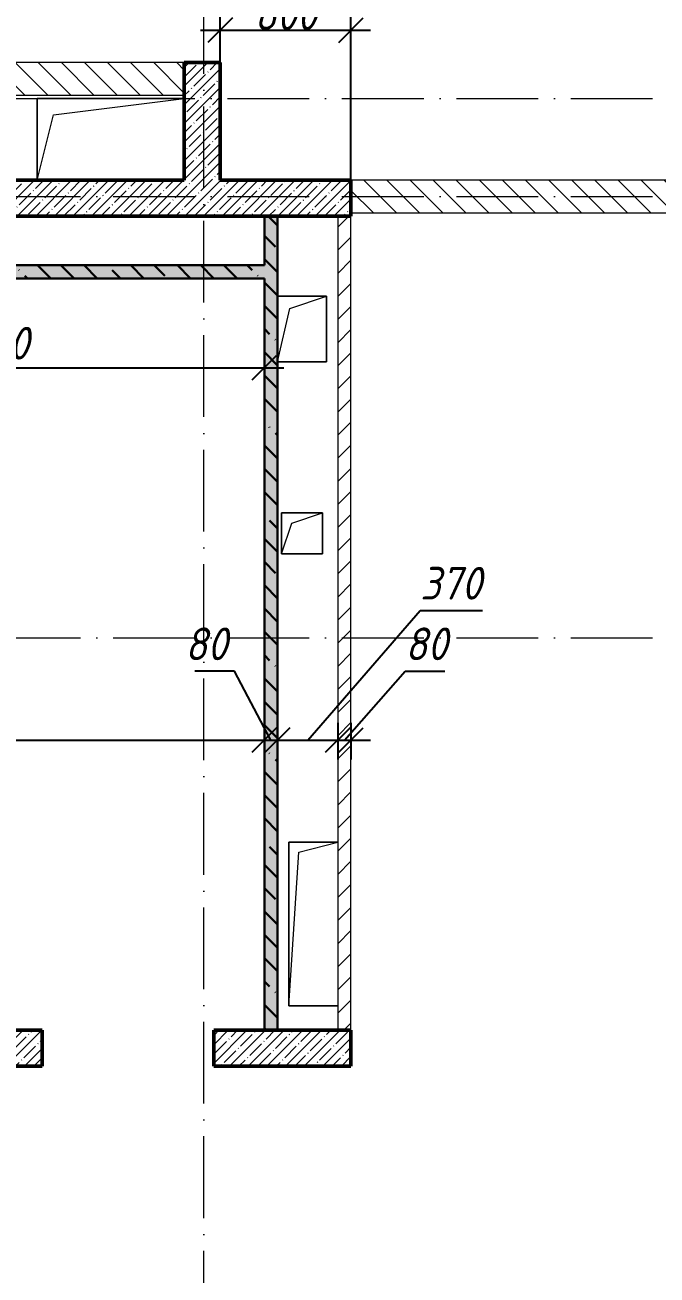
# Model space of a CAD drawing. Header units: millimetres. Extents: x -6064 to 178764, y -5836 to 29924.
# Drawn here: x 99615 to 103483, y 3903 to 11550 of the extents above; entities that cross this region are included whole.
import ezdxf

# ---------------------------------------------------------------- set-up
doc = ezdxf.new("R2010")
doc.units = ezdxf.units.MM
doc.linetypes.add('50_200_ШТРИХ_1Т_ш5_п1_п1_', pattern=[700, 500, -100, 0, -100])
for name, color, linetype, lineweight in [('0) ПГП', 1, 'Continuous', 30), ('A-DETL-1', 7, 'Continuous', 50), ('A-FLOR', 7, 'Continuous', 9), ('A-GENM', 7, 'Continuous', 9), ('A-WALL-3', 7, 'Continuous', 50), ('A-WALL-PATT-1', 7, 'Continuous', 5), ('Оси-1', 7, '50_200_ШТРИХ_1Т_ш5_п1_п1_', 9)]:
    doc.layers.add(name, color=color, linetype=linetype, lineweight=lineweight)
doc.layers.add('A-ANNO-DIMS', color=7, linetype='Continuous')
for name, color, linetype, lineweight, true_color in [('A-WALL-FNSH-2', 7, 'Continuous', 13, 0xce0000), ('A-WALL-FNSH-3', 7, 'Continuous', 13, 0x008000), ('A-WALL-PATT-2', 7, 'Continuous', 5, 0xce0000), ('A-WALL-PATT-3', 7, 'Continuous', 5, 0x008000)]:
    doc.layers.add(name, color=color, linetype=linetype, lineweight=lineweight, true_color=true_color)
doc.styles.add('ISOCPEUR_I_2', font='isocpeui.ttf', dxfattribs={"width": 0.9, "height": 200})
doc.dimstyles.new('ISO-2_0_0_9К_СРЕДНИЙ', dxfattribs={"dimscale": 304.8, "dimtxt": 199.196235, "dimasz": 0.492126, "dimexe": 0.393701, "dimexo": 0, "dimgap": 0, "dimtad": 1, "dimdec": 0, "dimzin": 0, "dimdsep": 46, "dimtxsty": 'ISOCPEUR_I_2', "dimblk1": 'OBLIQUE', "dimblk2": 'OBLIQUE', "dimsah": 1, "dimcen": 0.09, "dimdle": 0.393701, "dimazin": 0, "dimtfac": 1, "dimtdec": 4, "dimtix": 1, "dimtmove": 1, "dimatfit": 3, "dimfxl": 1, "dimtvp": 1, "dimtolj": 1, "dimtzin": 0, "dimarcsym": 2})
doc.dimstyles.new('ISO-2_0_0_9К_СРЕДНИЙ_2', dxfattribs={"dimscale": 304.8, "dimtxt": 199.196235, "dimasz": 0.492126, "dimexe": 0.393701, "dimexo": 0, "dimgap": 0, "dimtad": 1, "dimdec": 0, "dimzin": 0, "dimdsep": 46, "dimtxsty": 'ISOCPEUR_I_2', "dimblk1": 'OBLIQUE', "dimblk2": 'OBLIQUE', "dimsah": 1, "dimcen": 0.09, "dimdle": 0.393701, "dimazin": 0, "dimtfac": 1, "dimtdec": 4, "dimtix": 1, "dimtmove": 0, "dimatfit": 3, "dimfxl": 1, "dimtvp": 1, "dimtolj": 1, "dimtzin": 0, "dimarcsym": 2})
doc.dimstyles.new('ISO-2_0_0_9К_СРЕДНИЙ_ФОН_1', dxfattribs={"dimscale": 304.8, "dimtxt": 199.196235, "dimasz": 0.492126, "dimexe": 0.393701, "dimexo": 0, "dimgap": 0.164042, "dimtad": 1, "dimdec": 0, "dimdsep": 46, "dimtxsty": 'ISOCPEUR_I_2', "dimblk1": 'OBLIQUE', "dimblk2": 'OBLIQUE', "dimsah": 1, "dimcen": 0.09, "dimdle": 0.393701, "dimazin": 0, "dimtfac": 1, "dimtdec": 4, "dimtix": 1, "dimtmove": 0, "dimatfit": 3, "dimfxl": 1, "dimtvp": 1, "dimtfill": 1, "dimtolj": 1, "dimtzin": 0, "dimarcsym": 2})
pattern_1 = [(50, (0, 0), (72.873764, -6.37607), [7.62, -83.82]), (355, (0, 0), (-14.09699, 76.422444), [6.096, -67.056]), (100.451, (6.07, -0.53), (58.776964, 70.04687), [6.476, -71.236]), (46.184, (0, 20.32), (108.43142, -16.817454), [11.43, -125.73]), (96.636, (9.04, 18.92), (94.961, 98.97089), [9.714, -106.854]), (351.184, (0, 20.32), (94.96227, 98.97018), [9.144, -100.584]), (21, (10.16, 15.24), (60.64565, -40.906537), [7.62, -83.82]), (326, (10.16, 15.24), (24.72083, 73.67493), [6.096, -67.056]), (71.451, (15.214, 11.83), (85.36689, 32.768737), [6.476, -71.236]), (37.5, (0, 0), (1.235525, 33.8224325), [3.353, -62.89, 3.353, -64.719, -67.31]), (37.5, (0, 0), (1.235525, 33.8224325), [-134.315, 3.353, -63.957]), (7.5, (0, 0), (26.728146, 40.072549), [3.353, -35.458, 3.353, -61.366, -25.654]), (7.5, (0, 0), (26.728146, 40.072549), [-103.53, 3.353, -22.301]), (327.5, (-22.657, 0), (54.2363175, -2.292117), [3.353, -22.047, 3.353, -75.895, -105.156]), (327.5, (-22.657, 0), (54.2363175, -2.292117), [-104.648, 3.353, -101.803]), (317.5, (-32.817, 0), (59.25158, 10.17014), [3.353, -29.667, 3.353, -49.276, -74.676]), (317.5, (-32.817, 0), (59.25158, 10.17014), [-85.649, 3.353, -71.323])]
pattern_2 = [(135, (0, 0), (-142.5612, -142.5612), []), (135, (142.56, 0), (-142.5612, -142.5612), [252.016, -50.403, 3.353, -47.05])]
pattern_3 = [(45, (0, 0), (-57.024626, 57.024626), []), (45, (57.025, 0), (-57.024626, 57.024626), [100.806, -20.161, 3.353, -16.808])]
pattern_4 = [(135, (0, 0), (-70.71068, -70.71068), [])]

# ---------------------------------------------------------------- blocks, each defined once
blk = doc.blocks.new('AR_Отверстие прямоугольное _в плите_ - AR_Отверстие прямоугольное _в плите_-V76-АР1_1_Кладочный план 2 этажа')
at = {"layer": 'A-GENM'}
for p, q in [((450, 250), (-450, 250)), ((-450, 250), (-450, -250)), ((-350, 150), (450, 250)), ((-450, -250), (-350, 150))]:
    blk.add_line(p, q, dxfattribs=at)
blk = doc.blocks.new('AR_Отверстие прямоугольное _в плите_ - AR_Отверстие прямоугольное _в плите_-24524264-АР1_1_Кладочный план 2 этажа')
at = {"layer": 'A-GENM'}
for p, q in [((150, 200), (-150, 200)), ((-75, 125), (150, 200)), ((150, -200), (150, 200)), ((-150, -200), (-75, 125)), ((-150, -200), (150, -200))]:
    blk.add_line(p, q, dxfattribs=at)
blk = doc.blocks.new('AR_Отверстие прямоугольное _в плите_ - AR_Отверстие прямоугольное _в плите_-24524709-АР1_1_Кладочный план 2 этажа')
at = {"layer": 'A-GENM'}
for p, q in [((125, 125), (-125, 125)), ((-125, 125), (-125, -125)), ((-62.5, 62.5), (125, 125)), ((125, -125), (125, 125)), ((-125, -125), (-62.5, 62.5)), ((-125, -125), (125, -125))]:
    blk.add_line(p, q, dxfattribs=at)
blk = doc.blocks.new('AR_Отверстие прямоугольное _в плите_ - AR_Отверстие прямоугольное _в плите_-24486678-АР1_1_Кладочный план 2 этажа')
at = {"layer": 'A-GENM'}
for p, q in [((150, 500), (-150, 500)), ((-150, 500), (-150, -500)), ((-90, 440), (150, 500)), ((-150, -500), (-90, 440)), ((-150, -500), (150, -500))]:
    blk.add_line(p, q, dxfattribs=at)
blk = doc.blocks.new('_Oblique')
at = {"color": 0, "linetype": 'ByBlock', "lineweight": -2}
blk.add_line((-0.5, -0.5), (0.5, 0.5), dxfattribs=at)
blk = doc.blocks.new('DIMBLOCK15-АР1_1_Кладочный план 2 этажа')
at = {"layer": 'A-ANNO-DIMS', "color": 0, "lineweight": -2, "transparency": 16777216}
for p, q in [((94520, 7281.5), (94520, 7055.4)), ((101080, 7281.5), (101080, 7055.4)), ((94400, 7175.4), (101200, 7175.4))]:
    blk.add_line(p, q, dxfattribs=at)
at = {"layer": 'Defpoints', "color": 0, "transparency": 16777216}
for p in [(94520, 7281.5), (101080, 7281.5), (101080, 7175.4)]:
    blk.add_point(p, dxfattribs=at)
at = {"layer": 'A-ANNO-DIMS', "color": 0, "lineweight": -2, "transparency": 16777216, "xscale": 150, "yscale": 150, "zscale": 150, "rotation": 180}
blk.add_blockref('_Oblique', (94520, 7175.4), dxfattribs=at)
at = {"layer": 'A-ANNO-DIMS', "color": 0, "lineweight": -2, "transparency": 16777216, "xscale": 150, "yscale": 150, "zscale": 150}
blk.add_blockref('_Oblique', (101080, 7175.4), dxfattribs=at)
at = {"layer": 'A-ANNO-DIMS', "color": 0, "transparency": 16777216, "insert": (97800, 7275.4), "char_height": 200, "width": 606.782, "attachment_point": 5, "style": 'ISOCPEUR_I_2'}
blk.add_mtext('\\A1;6560', dxfattribs=at)
blk = doc.blocks.new('DIMBLOCK16-АР1_1_Кладочный план 2 этажа')
at = {"layer": 'A-ANNO-DIMS', "color": 0, "lineweight": -2, "transparency": 16777216}
for p, q in [((100897.6, 7597.1), (100653.8, 7597.1)), ((101120, 7175.4), (100897.6, 7597.1)), ((101080, 7281.5), (101080, 7055.4)), ((101160, 7281.5), (101160, 7055.4)), ((100960, 7175.4), (101280, 7175.4))]:
    blk.add_line(p, q, dxfattribs=at)
at = {"layer": 'Defpoints', "color": 0, "transparency": 16777216}
for p in [(101080, 7281.5), (101160, 7281.5), (101160, 7175.4)]:
    blk.add_point(p, dxfattribs=at)
at = {"layer": 'A-ANNO-DIMS', "color": 0, "lineweight": -2, "transparency": 16777216, "xscale": 150, "yscale": 150, "zscale": 150, "rotation": 180}
blk.add_blockref('_Oblique', (101080, 7175.4), dxfattribs=at)
at = {"layer": 'A-ANNO-DIMS', "color": 0, "lineweight": -2, "transparency": 16777216, "xscale": 150, "yscale": 150, "zscale": 150}
blk.add_blockref('_Oblique', (101160, 7175.4), dxfattribs=at)
at = {"layer": 'A-ANNO-DIMS', "color": 0, "transparency": 16777216, "insert": (100594.2, 7863.8), "char_height": 200, "width": 303.391, "attachment_point": 1, "line_spacing_factor": 1.149209, "style": 'ISOCPEUR_I_2'}
blk.add_mtext('\\A1;80', dxfattribs=at)
blk = doc.blocks.new('DIMBLOCK17-АР1_1_Кладочный план 2 этажа')
at = {"layer": 'A-ANNO-DIMS', "color": 0, "lineweight": -2, "transparency": 16777216}
for p, q in [((101345, 7175.4), (102033.4, 7968)), ((102033.4, 7968), (102415.8, 7968)), ((101160, 7281.5), (101160, 7055.4)), ((101530, 7281.5), (101530, 7055.4)), ((101040, 7175.4), (101650, 7175.4))]:
    blk.add_line(p, q, dxfattribs=at)
at = {"layer": 'Defpoints', "color": 0, "transparency": 16777216}
for p in [(101160, 7281.5), (101530, 7281.5), (101530, 7175.4)]:
    blk.add_point(p, dxfattribs=at)
at = {"layer": 'A-ANNO-DIMS', "color": 0, "lineweight": -2, "transparency": 16777216, "xscale": 150, "yscale": 150, "zscale": 150, "rotation": 180}
blk.add_blockref('_Oblique', (101160, 7175.4), dxfattribs=at)
at = {"layer": 'A-ANNO-DIMS', "color": 0, "lineweight": -2, "transparency": 16777216, "xscale": 150, "yscale": 150, "zscale": 150}
blk.add_blockref('_Oblique', (101530, 7175.4), dxfattribs=at)
at = {"layer": 'A-ANNO-DIMS', "color": 0, "transparency": 16777216, "insert": (102033.4, 8234.7), "char_height": 200, "width": 455.087, "attachment_point": 1, "line_spacing_factor": 1.149209, "style": 'ISOCPEUR_I_2'}
blk.add_mtext('\\A1;370', dxfattribs=at)
blk = doc.blocks.new('DIMBLOCK18-АР1_1_Кладочный план 2 этажа')
at = {"layer": 'A-ANNO-DIMS', "color": 0, "lineweight": -2, "transparency": 16777216}
for p, q in [((101570, 7175.4), (101941.4, 7597.1)), ((101941.4, 7597.1), (102185.2, 7597.1)), ((101530, 7281.5), (101530, 7055.4)), ((101610, 7281.5), (101610, 7055.4)), ((101410, 7175.4), (101730, 7175.4))]:
    blk.add_line(p, q, dxfattribs=at)
at = {"layer": 'Defpoints', "color": 0, "transparency": 16777216}
for p in [(101530, 7281.5), (101610, 7281.5), (101610, 7175.4)]:
    blk.add_point(p, dxfattribs=at)
at = {"layer": 'A-ANNO-DIMS', "color": 0, "lineweight": -2, "transparency": 16777216, "xscale": 150, "yscale": 150, "zscale": 150, "rotation": 180}
blk.add_blockref('_Oblique', (101530, 7175.4), dxfattribs=at)
at = {"layer": 'A-ANNO-DIMS', "color": 0, "lineweight": -2, "transparency": 16777216, "xscale": 150, "yscale": 150, "zscale": 150}
blk.add_blockref('_Oblique', (101610, 7175.4), dxfattribs=at)
at = {"layer": 'A-ANNO-DIMS', "color": 0, "transparency": 16777216, "insert": (101941.4, 7863.8), "char_height": 200, "width": 303.391, "attachment_point": 1, "line_spacing_factor": 1.149209, "style": 'ISOCPEUR_I_2'}
blk.add_mtext('\\A1;80', dxfattribs=at)
blk = doc.blocks.new('DIMBLOCK514-АР1_1_Кладочный план 2 этажа')
at = {"layer": 'A-ANNO-DIMS', "color": 0, "lineweight": -2, "transparency": 16777216}
for p, q in [((97690, 9940), (97690, 9333.2)), ((101080, 9559.3), (101080, 9333.2)), ((97570, 9453.2), (101200, 9453.2))]:
    blk.add_line(p, q, dxfattribs=at)
at = {"layer": 'Defpoints', "color": 0, "transparency": 16777216}
for p in [(97690, 9940), (101080, 9559.3), (101080, 9453.2)]:
    blk.add_point(p, dxfattribs=at)
at = {"layer": 'A-ANNO-DIMS', "color": 0, "lineweight": -2, "transparency": 16777216, "xscale": 150, "yscale": 150, "zscale": 150, "rotation": 180}
blk.add_blockref('_Oblique', (97690, 9453.2), dxfattribs=at)
at = {"layer": 'A-ANNO-DIMS', "color": 0, "lineweight": -2, "transparency": 16777216, "xscale": 150, "yscale": 150, "zscale": 150}
blk.add_blockref('_Oblique', (101080, 9453.2), dxfattribs=at)
at = {"layer": 'A-ANNO-DIMS', "color": 0, "transparency": 16777216, "insert": (99385, 9603.2), "char_height": 200, "width": 606.782, "attachment_point": 5, "style": 'ISOCPEUR_I_2', "bg_fill": 3, "box_fill_scale": 1.1, "bg_fill_color": 256, "bg_fill_true_color": 13158600, "bg_fill_transparency": 0}
blk.add_mtext('\\A1;3390', dxfattribs=at)
blk = doc.blocks.new('DIMBLOCK571-АР1_1_Кладочный план 2 этажа')
at = {"layer": 'A-ANNO-DIMS', "color": 0, "lineweight": -2, "transparency": 16777216}
for p, q in [((100810, 11320), (100810, 11638.9)), ((101610, 10600), (101610, 11638.9)), ((100690, 11518.9), (101730, 11518.9))]:
    blk.add_line(p, q, dxfattribs=at)
at = {"layer": 'Defpoints', "color": 0, "transparency": 16777216}
for p in [(101610, 11518.9), (100810, 11320), (101610, 10600)]:
    blk.add_point(p, dxfattribs=at)
at = {"layer": 'A-ANNO-DIMS', "color": 0, "lineweight": -2, "transparency": 16777216, "xscale": 150, "yscale": 150, "zscale": 150, "rotation": 180}
blk.add_blockref('_Oblique', (100810, 11518.9), dxfattribs=at)
at = {"layer": 'A-ANNO-DIMS', "color": 0, "lineweight": -2, "transparency": 16777216, "xscale": 150, "yscale": 150, "zscale": 150}
blk.add_blockref('_Oblique', (101610, 11518.9), dxfattribs=at)
at = {"layer": 'A-ANNO-DIMS', "color": 0, "transparency": 16777216, "insert": (101210, 11618.9), "char_height": 200, "width": 455.087, "attachment_point": 5, "style": 'ISOCPEUR_I_2'}
blk.add_mtext('\\A1;800', dxfattribs=at)

msp = doc.modelspace()

# ---------------------------------------------------------------- hatches: boundary and pattern name
at = {"layer": '0) ПГП'}
h = msp.add_hatch(dxfattribs=at)
h.set_pattern_fill('FP_25', color=256, style=0, pattern_type=2)
h.set_pattern_definition(pattern_1)
h.paths.add_polyline_path([(101160, 5400), (101160, 10380), (101080, 10380), (101080, 5400)], flags=0)
h = msp.add_hatch(dxfattribs=at)
h.set_pattern_fill('FP_26', color=256, style=0, pattern_type=2)
h.set_pattern_definition(pattern_2)
h.paths.add_polyline_path([(101160, 5400), (101160, 10380), (101080, 10380), (101080, 5400)], flags=0)
h = msp.add_hatch(dxfattribs=at)
h.set_pattern_fill('FP_25', color=256, style=0, pattern_type=2)
h.set_pattern_definition(pattern_1)
h.paths.add_polyline_path([(101080, 10000), (101080, 10080), (97690, 10080), (97690, 10000), (99497.7, 10000)], flags=0)
h.paths.add_polyline_path([(97650, 10000), (97650, 10007.4), (97685.5, 10007.4), (97685.5, 10072.6), (97650, 10072.6), (97650, 10080), (94290, 10080), (94290, 10000), (96433.1, 10000)], flags=0)
h = msp.add_hatch(dxfattribs=at)
h.set_pattern_fill('FP_26', color=256, style=0, pattern_type=2)
h.set_pattern_definition(pattern_2)
h.paths.add_polyline_path([(101080, 10000), (101080, 10080), (97690, 10080), (97690, 10000), (99497.7, 10000)], flags=0)
h.paths.add_polyline_path([(97650, 10000), (97650, 10007.4), (97685.5, 10007.4), (97685.5, 10072.6), (97650, 10072.6), (97650, 10080), (94290, 10080), (94290, 10000), (96433.1, 10000)], flags=0)
at = {"layer": 'A-WALL-PATT-1'}
h = msp.add_hatch(dxfattribs=at)
h.set_pattern_fill('FP_7', color=256, style=0, pattern_type=2)
h.set_pattern_definition(pattern_3)
h.paths.add_polyline_path([(100590, 10600), (100810, 10600), (100810, 11320), (100590, 11320), (100590, 10815.8)], flags=0)
h = msp.add_hatch(dxfattribs=at)
h.set_pattern_fill('FP_7', color=256, style=0, pattern_type=2)
h.set_pattern_definition(pattern_3)
h.paths.add_polyline_path([(101610, 10380), (101610, 10600), (94210, 10600), (94210, 10380), (99497.7, 10380)], flags=0)
h = msp.add_hatch(dxfattribs=at)
h.set_pattern_fill('FP_7', color=256, style=0, pattern_type=2)
h.set_pattern_definition(pattern_3)
h.paths.add_polyline_path([(96433.1, 5180), (99720, 5180), (99720, 5400), (94210, 5400), (94210, 5180)], flags=0)
h.paths.add_polyline_path([(101610, 5180), (101610, 5400), (100770, 5400), (100770, 5180)], flags=0)
at = {"layer": 'A-WALL-PATT-2'}
h = msp.add_hatch(dxfattribs=at)
h.set_pattern_fill('FP_22', color=256, style=0, pattern_type=2)
h.set_pattern_definition(pattern_4)
h.paths.add_polyline_path([(97639, 11120), (100590, 11120), (100590, 11320), (98706, 11319.5), (98706, 11251), (98700, 11251), (98700, 11320), (98500, 11320), (98500, 11251), (98494, 11251), (98494, 11320), (97639, 11320), (97639, 11251)], flags=0)
h = msp.add_hatch(dxfattribs=at)
h.set_pattern_fill('FP_22', color=256, style=0, pattern_type=2)
h.set_pattern_definition(pattern_4)
h.paths.add_polyline_path([(107130, 10400), (107130, 10600), (105095, 10600), (105095, 10400), (105164, 10400)], flags=0)
h.paths.add_polyline_path([(101610, 10400), (103645, 10400), (103645, 10600), (101610, 10600)], flags=0)
at = {"layer": 'A-WALL-PATT-3'}
h = msp.add_hatch(dxfattribs=at)
h.set_pattern_fill('FP_24', color=256, style=0, pattern_type=2)
h.set_pattern_definition([(45, (0, 0), (-70.71068, 70.71068), [])])
h.paths.add_polyline_path([(101530, 5400), (101610, 5400), (101610, 10380), (101530, 10380), (101530, 8674.8)], flags=0)

# ---------------------------------------------------------------- linework, layer by layer
at = {"layer": '0) ПГП'}
for p, q in [((101080, 10380), (101080, 10080)), ((101160, 5400), (101160, 10380)), ((101080, 10080), (97690, 10080)), ((97690, 10000), (101080, 10000)), ((101080, 10000), (101080, 5400))]:
    msp.add_line(p, q, dxfattribs=at)
at = {"layer": 'A-DETL-1'}
for p, q in [((100590, 11320), (100590, 10600)), ((101610, 10380), (101530, 10380))]:
    msp.add_line(p, q, dxfattribs=at)
at = {"layer": 'A-FLOR'}
for p, q in [((99690, 11100), (100590, 11100)), ((99690, 10600), (99690, 11100)), ((101160, 9890), (101460, 9890)), ((101460, 9890), (101460, 9490)), ((101460, 9490), (101160, 9490)), ((101185, 8565), (101435, 8565)), ((101185, 8315), (101185, 8565)), ((101435, 8565), (101435, 8315)), ((101435, 8315), (101185, 8315)), ((101230, 6550), (101530, 6550)), ((101230, 5550), (101230, 6550)), ((101530, 5550), (101230, 5550))]:
    msp.add_line(p, q, dxfattribs=at)
at = {"layer": 'A-WALL-3'}
for p, q in [((100810, 11320), (100590, 11320)), ((100810, 10600), (100810, 11320)), ((100590, 10600), (98700, 10600)), ((101610, 10600), (100810, 10600)), ((101610, 10380), (101610, 10600)), ((94290, 10380), (101530, 10380)), ((99720, 5400), (94210, 5400)), ((99720, 5180), (99720, 5400)), ((101610, 5400), (100770, 5400)), ((100770, 5400), (100770, 5180)), ((101610, 5180), (101610, 5400)), ((94210, 5180), (99720, 5180)), ((100770, 5180), (101610, 5180))]:
    msp.add_line(p, q, dxfattribs=at)
at = {"layer": 'A-WALL-FNSH-2'}
for p, q in [((100590, 11320), (98706, 11320)), ((100590, 11320), (100590, 11320)), ((98700, 11120), (100590, 11120)), ((103576, 10600), (101610, 10600)), ((101610, 10400), (103576, 10400))]:
    msp.add_line(p, q, dxfattribs=at)
at = {"layer": 'A-WALL-FNSH-3'}
for p, q in [((101530, 10380), (101530, 5400)), ((101610, 5400), (101610, 10380))]:
    msp.add_line(p, q, dxfattribs=at)
at = {"layer": 'Оси-1'}
for p, q in [((100710, -4150), (100710, 28636.9)), ((-4160, 11100), (125951.6, 11100)), ((-4160, 10500), (125951.6, 10500)), ((-4160, 7800), (125951.6, 7800))]:
    msp.add_line(p, q, dxfattribs=at)

# ---------------------------------------------------------------- block references
at = {"layer": 'A-GENM'}
for name, p in [('AR_Отверстие прямоугольное _в плите_ - AR_Отверстие прямоугольное _в плите_-V76-АР1_1_Кладочный план 2 этажа', (100140, 10850)), ('AR_Отверстие прямоугольное _в плите_ - AR_Отверстие прямоугольное _в плите_-24524264-АР1_1_Кладочный план 2 этажа', (101310, 9690)), ('AR_Отверстие прямоугольное _в плите_ - AR_Отверстие прямоугольное _в плите_-24524709-АР1_1_Кладочный план 2 этажа', (101310, 8440)), ('AR_Отверстие прямоугольное _в плите_ - AR_Отверстие прямоугольное _в плите_-24486678-АР1_1_Кладочный план 2 этажа', (101380, 6050))]:
    msp.add_blockref(name, p, dxfattribs=at)

# ---------------------------------------------------------------- dimensions: what is measured, and where the dimension line sits
at = {"layer": 'A-ANNO-DIMS'}
for base, p1, p2, override, picture, middle in [((101610, 11518.9), (100810, 11320), (101610, 10600), {"dimpost": '<>', "dimfxl": 1076.289827}, 'DIMBLOCK571-АР1_1_Кладочный план 2 этажа', (101210, 11618.9)), ((101080, 7175.4), (94520, 7281.5), (101080, 7281.5), {"dimpost": '<>', "dimfxl": 6560}, 'DIMBLOCK15-АР1_1_Кладочный план 2 этажа', (97800, 7275.4))]:
    dim = msp.add_linear_dim(base=base, p1=p1, p2=p2, dimstyle='ISO-2_0_0_9К_СРЕДНИЙ_2', override=override, dxfattribs=at)
    dim.commit()
    dim.dimension.update_dxf_attribs({"geometry": picture, "text_midpoint": middle})
for base, p1, p2, override, picture, middle in [((101530, 7175.4), (101160, 7281.5), (101530, 7281.5), {"dimpost": '<>', "dimfxl": 369.99994}, 'DIMBLOCK17-АР1_1_Кладочный план 2 этажа', (102033.4, 7968)), ((101160, 7175.4), (101080, 7281.5), (101160, 7281.5), {"dimpost": '<>', "dimfxl": 80}, 'DIMBLOCK16-АР1_1_Кладочный план 2 этажа', (100897.6, 7597.1)), ((101610, 7175.4), (101530, 7281.5), (101610, 7281.5), {"dimpost": '<>', "dimfxl": 80}, 'DIMBLOCK18-АР1_1_Кладочный план 2 этажа', (101941.4, 7597.1))]:
    dim = msp.add_linear_dim(base=base, p1=p1, p2=p2, dimstyle='ISO-2_0_0_9К_СРЕДНИЙ', override=override, dxfattribs=at)
    dim.commit()
    dim.dimension.update_dxf_attribs({"geometry": picture, "text_midpoint": middle, "dimtype": 160})

# ---------------------------------------------------------------- next in the draw order: dimensions: what is measured, and where the dimension line sits
dim = msp.add_linear_dim(base=(101080, 9453.2), p1=(97690, 9940), p2=(101080, 9559.3), dimstyle='ISO-2_0_0_9К_СРЕДНИЙ_ФОН_1', override={"dimpost": '<>', "dimfxl": 3411.313699}, dxfattribs=at)
dim.commit()
dim.dimension.update_dxf_attribs({"geometry": 'DIMBLOCK514-АР1_1_Кладочный план 2 этажа', "text_midpoint": (99385, 9603.2)})

doc.saveas('drawing.dxf')
